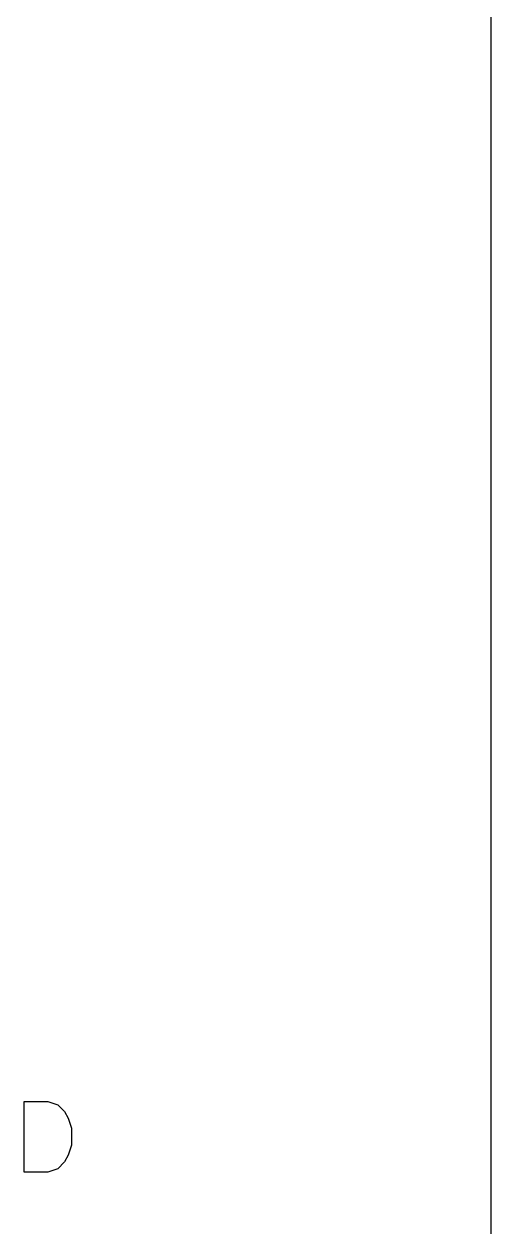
# Model space of a CAD drawing. Header units: millimetres. Extents: x -545 to 50, y -120 to 301.
# Drawn here: x 37.16 to 50.41, y 55.41 to 89.54 of the extents above; entities that cross this region are included whole.
import ezdxf

# ---------------------------------------------------------------- set-up
doc = ezdxf.new("R2010")
doc.units = ezdxf.units.MM

# ---------------------------------------------------------------- blocks, each defined once
blk = doc.blocks.new('Unknown-234528932-3788')
at = {"color": 7, "linetype": 'Continuous'}
for p, q in [((50.415, 300.873), (50.415, -119.833)), ((37.155, 56.968), (37.155, 58.971)), ((37.155, 58.971), (37.828, 58.971)), ((37.828, 58.971), (38.116, 58.876)), ((38.116, 58.876), (38.308, 58.685)), ((38.308, 58.685), (38.404, 58.494)), ((38.404, 58.494), (38.501, 58.208)), ((38.501, 58.208), (38.501, 57.731)), ((38.501, 57.731), (38.404, 57.445)), ((38.404, 57.445), (38.308, 57.254)), ((38.116, 57.063), (37.828, 56.968)), ((38.308, 57.254), (38.116, 57.063)), ((37.828, 56.968), (37.155, 56.968))]:
    blk.add_line(p, q, dxfattribs=at)

msp = doc.modelspace()

# ---------------------------------------------------------------- block references
msp.add_blockref('Unknown-234528932-3788', (0, 0))

doc.saveas('drawing.dxf')
